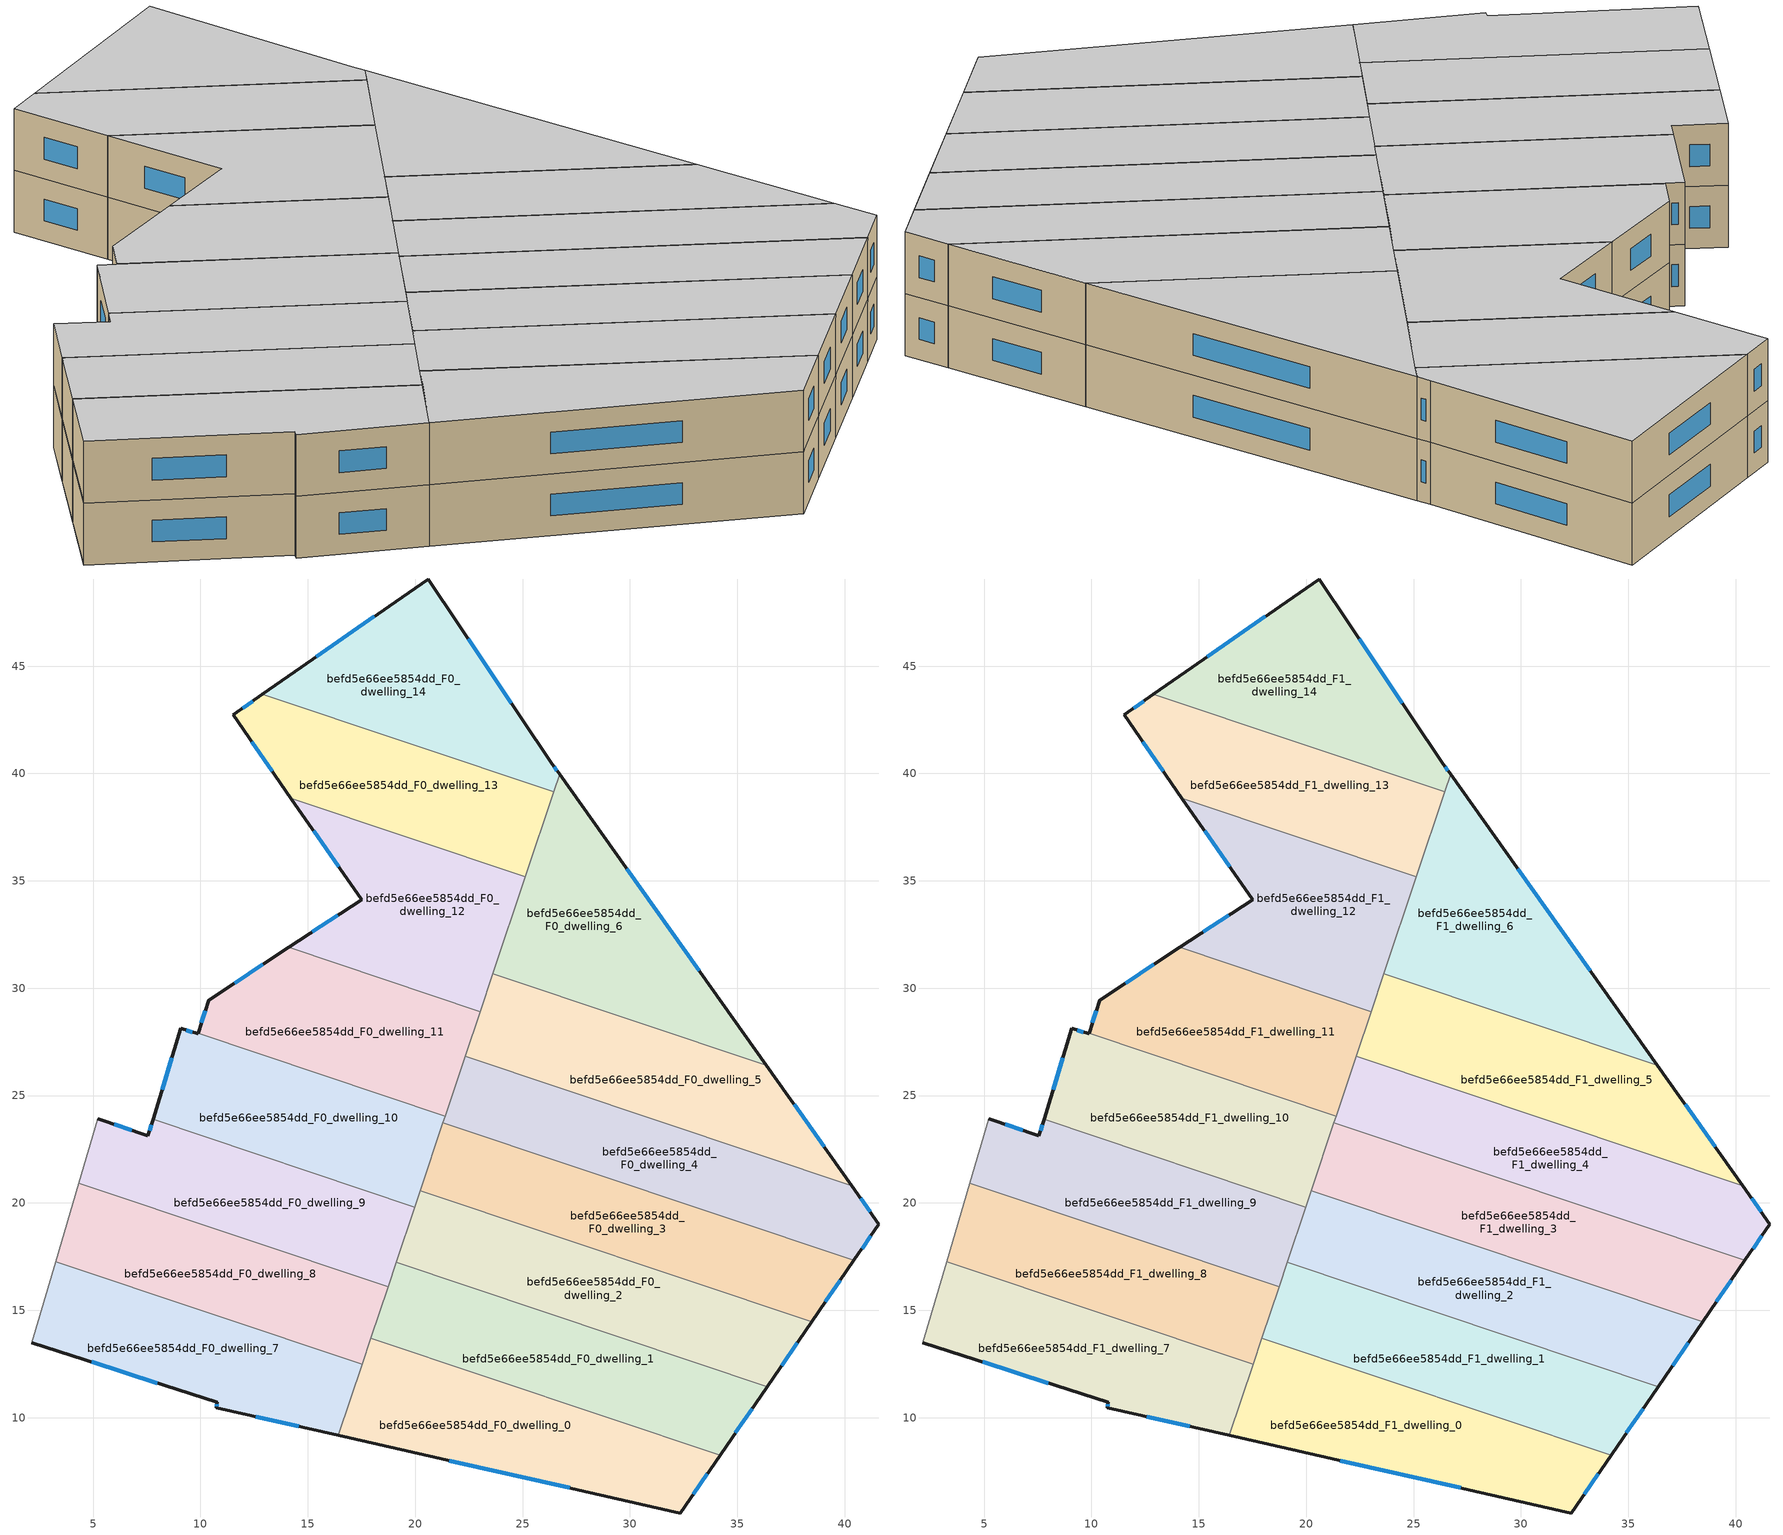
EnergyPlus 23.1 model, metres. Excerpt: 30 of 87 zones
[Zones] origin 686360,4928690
befd5e66ee5854dd_F0_dwelling_0
 floor ground (EU_floor_Construction): 34.21,8.26 32.36,5.56 16.42,9.17 17.93,13.7 z0
 wall outside (EU_wall_Construction): 16.42,9.17 32.36,5.56 34.21,8.26 z0:3
 wall to befd5e66ee5854dd_F0_dwelling_1 (EU_wall_Construction): 34.21,8.26 17.93,13.7 z0:3
 wall to befd5e66ee5854dd_F0_dwelling_7 (EU_wall_Construction): 17.53,12.49 16.42,9.17 z0:3
 wall to befd5e66ee5854dd_F0_dwelling_8 (EU_wall_Construction): 17.93,13.7 17.53,12.49 z0:3
 window (EU_Window_Construction): 32.96,6.43 33.61,7.38 / 21.58,8 27.19,6.73 z0.97:2.03
befd5e66ee5854dd_F0_dwelling_1
 floor ground (EU_floor_Construction): 36.4,11.45 34.21,8.26 17.93,13.7 19.11,17.23 z0
 wall outside (EU_wall_Construction): 34.21,8.26 36.4,11.45 z0:3
 wall to befd5e66ee5854dd_F0_dwelling_2 (EU_wall_Construction): 36.4,11.45 19.11,17.23 z0:3
 wall to befd5e66ee5854dd_F0_dwelling_8 (EU_wall_Construction): 18.74,16.1 17.93,13.7 z0:3
 wall to befd5e66ee5854dd_F0_dwelling_9 (EU_wall_Construction): 19.11,17.23 18.74,16.1 z0:3
 window (EU_Window_Construction): 34.92,9.29 35.69,10.41 z0.97:2.03
befd5e66ee5854dd_F0_dwelling_10
 floor ground (EU_floor_Construction): 21.39,24.04 19.97,19.81 7.79,23.89 9.09,28.13 9.89,27.88 9.89,27.89 z0
 wall outside (EU_wall_Construction): 9.89,27.89 9.89,27.88 9.09,28.13 7.79,23.89 z0:3
 wall to befd5e66ee5854dd_F0_dwelling_11 (EU_wall_Construction): 21.39,24.04 9.89,27.89 z0:3
 wall to befd5e66ee5854dd_F0_dwelling_9 (EU_wall_Construction): 7.79,23.89 19.97,19.81 z0:3
 wall to befd5e66ee5854dd_F0_dwelling_3 (EU_wall_Construction): 20.23,20.57 21.29,23.73 z0:3
 wall to befd5e66ee5854dd_F0_dwelling_4 (EU_wall_Construction): 21.29,23.73 21.39,24.04 z0:3
 wall to befd5e66ee5854dd_F0_dwelling_2 (EU_wall_Construction): 19.98,19.81 20.23,20.57 z0:3
 window (EU_Window_Construction): 8.67,26.75 8.21,25.26 / 9.63,27.96 9.35,28.05 z0.97:2.03
befd5e66ee5854dd_F0_dwelling_11
 floor ground (EU_floor_Construction): 23.02,28.91 21.39,24.04 9.89,27.89 10.38,29.45 14.11,31.9 z0
 wall outside (EU_wall_Construction): 14.11,31.9 10.38,29.45 9.89,27.89 z0:3
 wall to befd5e66ee5854dd_F0_dwelling_12 (EU_wall_Construction): 23.02,28.91 14.11,31.9 z0:3
 wall to befd5e66ee5854dd_F0_dwelling_4 (EU_wall_Construction): 21.39,24.04 22.32,26.82 z0:3
 wall to befd5e66ee5854dd_F0_dwelling_5 (EU_wall_Construction): 22.32,26.82 23.02,28.91 z0:3
 window (EU_Window_Construction): 10.22,28.94 10.05,28.4 / 12.9,31.1 11.59,30.24 z0.97:2.03
befd5e66ee5854dd_F0_dwelling_12
 floor ground (EU_floor_Construction): 25.13,35.2 23.02,28.91 14.11,31.9 17.51,34.13 14.21,38.86 z0
 wall outside (EU_wall_Construction): 14.21,38.86 17.51,34.13 14.11,31.9 z0:3
 wall to befd5e66ee5854dd_F0_dwelling_6 (EU_wall_Construction): 23.61,30.67 25.13,35.2 z0:3
 wall to befd5e66ee5854dd_F0_dwelling_13 (EU_wall_Construction): 25.13,35.2 14.21,38.86 z0:3
 wall to befd5e66ee5854dd_F0_dwelling_5 (EU_wall_Construction): 23.02,28.91 23.61,30.67 z0:3
 window (EU_Window_Construction): 16.4,33.41 15.21,32.62 / 15.28,37.32 16.44,35.66 z0.97:2.03
befd5e66ee5854dd_F0_dwelling_13
 floor ground (EU_floor_Construction): 26.45,39.14 25.13,35.2 14.21,38.86 11.52,42.73 12.89,43.68 z0
 wall outside (EU_wall_Construction): 12.89,43.68 11.52,42.73 14.21,38.86 z0:3
 wall to befd5e66ee5854dd_F0_dwelling_14 (EU_wall_Construction): 26.45,39.14 12.89,43.68 z0:3
 wall to befd5e66ee5854dd_F0_dwelling_6 (EU_wall_Construction): 25.13,35.2 26.45,39.14 z0:3
 window (EU_Window_Construction): 12.39,41.47 13.34,40.11 / 12.44,43.37 11.96,43.04 z0.97:2.03
befd5e66ee5854dd_F0_dwelling_14
 floor ground (EU_floor_Construction): 20.61,49.06 26.35,40.5 26.72,39.97 26.45,39.14 12.89,43.68 z0
 wall outside (EU_wall_Construction): 26.72,39.97 26.35,40.5 20.61,49.06 12.89,43.68 z0:3
 wall to befd5e66ee5854dd_F0_dwelling_6 (EU_wall_Construction): 26.45,39.15 26.72,39.97 z0:3
 window (EU_Window_Construction): 18.1,47.32 15.39,45.43 / 24.49,43.27 22.47,46.28 / 26.6,40.14 26.47,40.33 z0.97:2.03
befd5e66ee5854dd_F0_dwelling_2
 floor ground (EU_floor_Construction): 38.47,14.46 36.4,11.45 19.11,17.23 20.23,20.57 z0
 wall outside (EU_wall_Construction): 36.4,11.45 38.47,14.46 z0:3
 wall to befd5e66ee5854dd_F0_dwelling_3 (EU_wall_Construction): 38.47,14.46 20.23,20.57 z0:3
 wall to befd5e66ee5854dd_F0_dwelling_9 (EU_wall_Construction): 19.98,19.81 19.11,17.23 z0:3
 window (EU_Window_Construction): 37.07,12.42 37.8,13.48 z0.97:2.03
befd5e66ee5854dd_F0_dwelling_3
 floor ground (EU_floor_Construction): 40.43,17.33 38.47,14.46 20.23,20.57 21.29,23.73 z0
 wall outside (EU_wall_Construction): 38.47,14.46 40.43,17.33 z0:3
 wall to befd5e66ee5854dd_F0_dwelling_4 (EU_wall_Construction): 40.43,17.33 21.29,23.73 z0:3
 window (EU_Window_Construction): 39.1,15.39 39.8,16.4 z0.97:2.03
befd5e66ee5854dd_F0_dwelling_4
 floor ground (EU_floor_Construction): 40.34,20.79 41.6,19.02 40.43,17.33 21.29,23.73 22.32,26.82 z0
 wall outside (EU_wall_Construction): 40.43,17.33 41.6,19.02 40.34,20.79 z0:3
 wall to befd5e66ee5854dd_F0_dwelling_5 (EU_wall_Construction): 40.34,20.79 22.32,26.82 z0:3
 window (EU_Window_Construction): 41.19,19.59 40.75,20.21 / 40.81,17.87 41.22,18.47 z0.97:2.03
befd5e66ee5854dd_F0_dwelling_5
 floor ground (EU_floor_Construction): 36.35,26.41 40.34,20.79 22.32,26.82 23.61,30.67 z0
 wall outside (EU_wall_Construction): 40.34,20.79 36.35,26.41 z0:3
 wall to befd5e66ee5854dd_F0_dwelling_6 (EU_wall_Construction): 36.35,26.41 23.61,30.67 z0:3
 window (EU_Window_Construction): 39.05,22.61 37.64,24.59 z0.97:2.03
befd5e66ee5854dd_F0_dwelling_6
 floor ground (EU_floor_Construction): 26.72,39.97 36.35,26.41 23.61,30.67 z0
 wall outside (EU_wall_Construction): 36.35,26.41 26.72,39.97 z0:3
 window (EU_Window_Construction): 33.23,30.8 29.84,35.57 z0.97:2.03
befd5e66ee5854dd_F0_dwelling_7
 floor ground (EU_floor_Construction): 17.53,12.49 16.42,9.17 10.74,10.46 10.79,10.71 2.14,13.5 3.25,17.27 z0
 wall outside (EU_wall_Construction): 2.14,13.5 10.79,10.71 10.74,10.46 16.42,9.17 z0:3
 wall adiabatic (EU_wall_Construction): 3.25,17.27 2.14,13.5 z0:3
 wall to befd5e66ee5854dd_F0_dwelling_8 (EU_wall_Construction): 17.53,12.49 3.25,17.27 z0:3
 window (EU_Window_Construction): 4.94,12.59 7.98,11.61 / 12.58,10.04 14.57,9.59 / 10.77,10.63 10.75,10.54 z0.97:2.03
befd5e66ee5854dd_F0_dwelling_8
 floor ground (EU_floor_Construction): 18.73,16.1 17.53,12.49 3.25,17.27 4.33,20.93 z0
 wall to befd5e66ee5854dd_F0_dwelling_9 (EU_wall_Construction): 18.73,16.1 4.33,20.93 z0:3
 wall adiabatic (EU_wall_Construction): 4.33,20.93 3.25,17.27 z0:3
befd5e66ee5854dd_F0_dwelling_9
 floor ground (EU_floor_Construction): 19.97,19.81 18.73,16.1 4.33,20.93 5.22,23.91 7.56,23.12 7.79,23.89 z0
 wall outside (EU_wall_Construction): 7.79,23.89 7.56,23.12 5.22,23.91 z0:3
 wall adiabatic (EU_wall_Construction): 5.22,23.91 4.33,20.93 z0:3
 window (EU_Window_Construction): 6.8,23.38 5.97,23.65 / 7.71,23.64 7.63,23.37 z0.97:2.03
befd5e66ee5854dd_F1_dwelling_0
 floor to befd5e66ee5854dd_F0_dwelling_0 (EU_floor_Construction): 34.21,8.26 32.36,5.56 16.42,9.17 17.93,13.7 z3
 wall outside (EU_wall_Construction): 16.42,9.17 32.36,5.56 34.21,8.26 z3:6
 wall to befd5e66ee5854dd_F1_dwelling_1 (EU_wall_Construction): 34.21,8.26 17.93,13.7 z3:6
 wall to befd5e66ee5854dd_F1_dwelling_7 (EU_wall_Construction): 17.53,12.49 16.42,9.17 z3:6
 wall to befd5e66ee5854dd_F1_dwelling_8 (EU_wall_Construction): 17.93,13.7 17.53,12.49 z3:6
 window (EU_Window_Construction): 32.96,6.43 33.61,7.38 / 21.58,8 27.19,6.73 z3.97:5.03
 ceiling to befd5e66ee5854dd_F2_dwelling_0 (EU_floor_Construction): 32.36,5.56 34.21,8.26 17.93,13.7 16.42,9.17 z6
befd5e66ee5854dd_F1_dwelling_1
 floor to befd5e66ee5854dd_F0_dwelling_1 (EU_floor_Construction): 36.4,11.45 34.21,8.26 17.93,13.7 19.11,17.23 z3
 wall outside (EU_wall_Construction): 34.21,8.26 36.4,11.45 z3:6
 wall to befd5e66ee5854dd_F1_dwelling_2 (EU_wall_Construction): 36.4,11.45 19.11,17.23 z3:6
 wall to befd5e66ee5854dd_F1_dwelling_8 (EU_wall_Construction): 18.74,16.1 17.93,13.7 z3:6
 wall to befd5e66ee5854dd_F1_dwelling_9 (EU_wall_Construction): 19.11,17.23 18.74,16.1 z3:6
 window (EU_Window_Construction): 34.92,9.29 35.69,10.41 z3.97:5.03
 ceiling to befd5e66ee5854dd_F2_dwelling_1 (EU_floor_Construction): 34.21,8.26 36.4,11.45 19.11,17.23 17.93,13.7 z6
befd5e66ee5854dd_F1_dwelling_10
 floor to befd5e66ee5854dd_F0_dwelling_10 (EU_floor_Construction): 21.39,24.04 19.97,19.81 7.79,23.89 9.09,28.13 9.89,27.88 9.89,27.89 z3
 wall outside (EU_wall_Construction): 9.89,27.89 9.89,27.88 9.09,28.13 7.79,23.89 z3:6
 wall to befd5e66ee5854dd_F1_dwelling_11 (EU_wall_Construction): 21.39,24.04 9.89,27.89 z3:6
 wall to befd5e66ee5854dd_F1_dwelling_9 (EU_wall_Construction): 7.79,23.89 19.97,19.81 z3:6
 wall to befd5e66ee5854dd_F1_dwelling_3 (EU_wall_Construction): 20.23,20.57 21.29,23.73 z3:6
 wall to befd5e66ee5854dd_F1_dwelling_4 (EU_wall_Construction): 21.29,23.73 21.39,24.04 z3:6
 wall to befd5e66ee5854dd_F1_dwelling_2 (EU_wall_Construction): 19.98,19.81 20.23,20.57 z3:6
 window (EU_Window_Construction): 8.67,26.75 8.21,25.26 / 9.63,27.96 9.35,28.05 z3.97:5.03
 ceiling to befd5e66ee5854dd_F2_dwelling_10 (EU_floor_Construction): 19.97,19.81 21.39,24.04 9.89,27.89 9.89,27.88 9.09,28.13 7.79,23.89 z6
befd5e66ee5854dd_F1_dwelling_11
 floor to befd5e66ee5854dd_F0_dwelling_11 (EU_floor_Construction): 23.02,28.91 21.39,24.04 9.89,27.89 10.38,29.45 14.11,31.9 z3
 wall outside (EU_wall_Construction): 14.11,31.9 10.38,29.45 9.89,27.89 z3:6
 wall to befd5e66ee5854dd_F1_dwelling_12 (EU_wall_Construction): 23.02,28.91 14.11,31.9 z3:6
 wall to befd5e66ee5854dd_F1_dwelling_4 (EU_wall_Construction): 21.39,24.04 22.32,26.82 z3:6
 wall to befd5e66ee5854dd_F1_dwelling_5 (EU_wall_Construction): 22.32,26.82 23.02,28.91 z3:6
 window (EU_Window_Construction): 10.22,28.94 10.05,28.4 / 12.9,31.1 11.59,30.24 z3.97:5.03
 ceiling to befd5e66ee5854dd_F2_dwelling_11 (EU_floor_Construction): 21.39,24.04 23.02,28.91 14.11,31.9 10.38,29.45 9.89,27.89 z6
befd5e66ee5854dd_F1_dwelling_12
 floor to befd5e66ee5854dd_F0_dwelling_12 (EU_floor_Construction): 25.13,35.2 23.02,28.91 14.11,31.9 17.51,34.13 14.21,38.86 z3
 wall outside (EU_wall_Construction): 14.21,38.86 17.51,34.13 14.11,31.9 z3:6
 wall to befd5e66ee5854dd_F1_dwelling_6 (EU_wall_Construction): 23.61,30.67 25.13,35.2 z3:6
 wall to befd5e66ee5854dd_F1_dwelling_13 (EU_wall_Construction): 25.13,35.2 14.21,38.86 z3:6
 wall to befd5e66ee5854dd_F1_dwelling_5 (EU_wall_Construction): 23.02,28.91 23.61,30.67 z3:6
 window (EU_Window_Construction): 16.4,33.41 15.21,32.62 / 15.28,37.32 16.44,35.66 z3.97:5.03
 ceiling to befd5e66ee5854dd_F2_dwelling_12 (EU_floor_Construction): 23.02,28.91 25.13,35.2 14.21,38.86 17.51,34.13 14.11,31.9 z6
befd5e66ee5854dd_F1_dwelling_13
 floor to befd5e66ee5854dd_F0_dwelling_13 (EU_floor_Construction): 26.45,39.14 25.13,35.2 14.21,38.86 11.52,42.73 12.89,43.68 z3
 wall outside (EU_wall_Construction): 12.89,43.68 11.52,42.73 14.21,38.86 z3:6
 wall to befd5e66ee5854dd_F1_dwelling_14 (EU_wall_Construction): 26.45,39.14 12.89,43.68 z3:6
 wall to befd5e66ee5854dd_F1_dwelling_6 (EU_wall_Construction): 25.13,35.2 26.45,39.14 z3:6
 window (EU_Window_Construction): 12.39,41.47 13.34,40.11 / 12.44,43.37 11.96,43.04 z3.97:5.03
 ceiling to befd5e66ee5854dd_F2_dwelling_13 (EU_floor_Construction): 25.13,35.2 26.45,39.14 12.89,43.68 11.52,42.73 14.21,38.86 z6
befd5e66ee5854dd_F1_dwelling_14
 floor to befd5e66ee5854dd_F0_dwelling_14 (EU_floor_Construction): 20.61,49.06 26.35,40.5 26.72,39.97 26.45,39.14 12.89,43.68 z3
 wall outside (EU_wall_Construction): 26.72,39.97 26.35,40.5 20.61,49.06 12.89,43.68 z3:6
 wall to befd5e66ee5854dd_F1_dwelling_6 (EU_wall_Construction): 26.45,39.15 26.72,39.97 z3:6
 window (EU_Window_Construction): 18.1,47.32 15.39,45.43 / 24.49,43.27 22.47,46.28 / 26.6,40.14 26.47,40.33 z3.97:5.03
 ceiling to befd5e66ee5854dd_F2_dwelling_14 (EU_floor_Construction): 26.45,39.14 26.72,39.97 26.35,40.5 20.61,49.06 12.89,43.68 z6
befd5e66ee5854dd_F1_dwelling_2
 floor to befd5e66ee5854dd_F0_dwelling_2 (EU_floor_Construction): 38.47,14.46 36.4,11.45 19.11,17.23 20.23,20.57 z3
 wall outside (EU_wall_Construction): 36.4,11.45 38.47,14.46 z3:6
 wall to befd5e66ee5854dd_F1_dwelling_3 (EU_wall_Construction): 38.47,14.46 20.23,20.57 z3:6
 wall to befd5e66ee5854dd_F1_dwelling_9 (EU_wall_Construction): 19.98,19.81 19.11,17.23 z3:6
 window (EU_Window_Construction): 37.07,12.42 37.8,13.48 z3.97:5.03
 ceiling to befd5e66ee5854dd_F2_dwelling_2 (EU_floor_Construction): 36.4,11.45 38.47,14.46 20.23,20.57 19.11,17.23 z6
befd5e66ee5854dd_F1_dwelling_3
 floor to befd5e66ee5854dd_F0_dwelling_3 (EU_floor_Construction): 40.43,17.33 38.47,14.46 20.23,20.57 21.29,23.73 z3
 wall outside (EU_wall_Construction): 38.47,14.46 40.43,17.33 z3:6
 wall to befd5e66ee5854dd_F1_dwelling_4 (EU_wall_Construction): 40.43,17.33 21.29,23.73 z3:6
 window (EU_Window_Construction): 39.1,15.39 39.8,16.4 z3.97:5.03
 ceiling to befd5e66ee5854dd_F2_dwelling_3 (EU_floor_Construction): 38.47,14.46 40.43,17.33 21.29,23.73 20.23,20.57 z6
befd5e66ee5854dd_F1_dwelling_4
 floor to befd5e66ee5854dd_F0_dwelling_4 (EU_floor_Construction): 40.34,20.79 41.6,19.02 40.43,17.33 21.29,23.73 22.32,26.82 z3
 wall outside (EU_wall_Construction): 40.43,17.33 41.6,19.02 40.34,20.79 z3:6
 wall to befd5e66ee5854dd_F1_dwelling_5 (EU_wall_Construction): 40.34,20.79 22.32,26.82 z3:6
 window (EU_Window_Construction): 41.19,19.59 40.75,20.21 / 40.81,17.87 41.22,18.47 z3.97:5.03
 ceiling to befd5e66ee5854dd_F2_dwelling_4 (EU_floor_Construction): 40.43,17.33 41.6,19.02 40.34,20.79 22.32,26.82 21.29,23.73 z6
befd5e66ee5854dd_F1_dwelling_5
 floor to befd5e66ee5854dd_F0_dwelling_5 (EU_floor_Construction): 36.35,26.41 40.34,20.79 22.32,26.82 23.61,30.67 z3
 wall outside (EU_wall_Construction): 40.34,20.79 36.35,26.41 z3:6
 wall to befd5e66ee5854dd_F1_dwelling_6 (EU_wall_Construction): 36.35,26.41 23.61,30.67 z3:6
 window (EU_Window_Construction): 39.05,22.61 37.64,24.59 z3.97:5.03
 ceiling to befd5e66ee5854dd_F2_dwelling_5 (EU_floor_Construction): 40.34,20.79 36.35,26.41 23.61,30.67 22.32,26.82 z6
befd5e66ee5854dd_F1_dwelling_6
 floor to befd5e66ee5854dd_F0_dwelling_6 (EU_floor_Construction): 26.72,39.97 36.35,26.41 23.61,30.67 z3
 wall outside (EU_wall_Construction): 36.35,26.41 26.72,39.97 z3:6
 window (EU_Window_Construction): 33.23,30.8 29.84,35.57 z3.97:5.03
 ceiling to befd5e66ee5854dd_F2_dwelling_6 (EU_floor_Construction): 36.35,26.41 26.72,39.97 23.61,30.67 z6
befd5e66ee5854dd_F1_dwelling_7
 floor to befd5e66ee5854dd_F0_dwelling_7 (EU_floor_Construction): 17.53,12.49 16.42,9.17 10.74,10.46 10.79,10.71 2.14,13.5 3.25,17.27 z3
 wall outside (EU_wall_Construction): 2.14,13.5 10.79,10.71 10.74,10.46 16.42,9.17 z3:6
 wall adiabatic (EU_wall_Construction): 3.25,17.27 2.14,13.5 z3:6
 wall to befd5e66ee5854dd_F1_dwelling_8 (EU_wall_Construction): 17.53,12.49 3.25,17.27 z3:6
 window (EU_Window_Construction): 4.94,12.59 7.98,11.61 / 12.58,10.04 14.57,9.59 / 10.77,10.63 10.75,10.54 z3.97:5.03
 ceiling to befd5e66ee5854dd_F2_dwelling_7 (EU_floor_Construction): 16.42,9.17 17.53,12.49 3.25,17.27 2.14,13.5 10.79,10.71 10.74,10.46 z6
befd5e66ee5854dd_F1_dwelling_8
 floor to befd5e66ee5854dd_F0_dwelling_8 (EU_floor_Construction): 18.73,16.1 17.53,12.49 3.25,17.27 4.33,20.93 z3
 wall to befd5e66ee5854dd_F1_dwelling_9 (EU_wall_Construction): 18.73,16.1 4.33,20.93 z3:6
 wall adiabatic (EU_wall_Construction): 4.33,20.93 3.25,17.27 z3:6
 ceiling to befd5e66ee5854dd_F2_dwelling_8 (EU_floor_Construction): 17.53,12.49 18.73,16.1 4.33,20.93 3.25,17.27 z6
befd5e66ee5854dd_F1_dwelling_9
 floor to befd5e66ee5854dd_F0_dwelling_9 (EU_floor_Construction): 19.97,19.81 18.73,16.1 4.33,20.93 5.22,23.91 7.56,23.12 7.79,23.89 z3
 wall outside (EU_wall_Construction): 7.79,23.89 7.56,23.12 5.22,23.91 z3:6
 wall adiabatic (EU_wall_Construction): 5.22,23.91 4.33,20.93 z3:6
 window (EU_Window_Construction): 6.8,23.38 5.97,23.65 / 7.71,23.64 7.63,23.37 z3.97:5.03
 ceiling to befd5e66ee5854dd_F2_dwelling_9 (EU_floor_Construction): 18.73,16.1 19.97,19.81 7.79,23.89 7.56,23.12 5.22,23.91 4.33,20.93 z6
[Building]
EU S2 Campaign: North Axis=0; Terrain=City; Solar Distribution=FullExterior
[Site:Location]
Bologna: Latitude=44.5; Longitude=11.25; Time Zone=1; Elevation=37
[SizingPeriod:WeatherFileDays]
AnnualSizingPeriod: Begin Month=1; Begin Day of Month=1; End Month=12; End Day of Month=31; Day of Week for Start Day=Monday; Use Weather File Daylight Saving Period=No; Use Weather File Rain and Snow Indicators=No
[MATERIAL]
EU_InternalMass_Material: Roughness=MediumRough; Thickness=0.1; Conductivity=1; Density=1800; Specific Heat=900; Thermal Absorptance=0.9; Solar Absorptance=0.7; Visible Absorptance=0.7
[MATERIAL:NOMASS] Roughness=MediumRough; Thermal Absorptance=0.9; Solar Absorptance=0.7; Visible Absorptance=0.7
Name | Thermal Resistance
EU_wall_NoMass | 0.779417
EU_floor_NoMass | 0.588222
[WINDOWMATERIAL:SIMPLEGLAZINGSYSTEM]
EU_Window_SimpleGlazing: UFactor=5.16242; Solar Heat Gain Coefficient=0.85; Visible Transmittance=0.85
[CONSTRUCTION]
EU_wall_Construction: EU_wall_NoMass
EU_floor_Construction: EU_floor_NoMass
EU_Window_Construction: EU_Window_SimpleGlazing
EU_InternalMass_Construction: EU_InternalMass_Material
[ZONE] Type=1; Multiplier=1; Ceiling Height=autocalculate; Floor Area=autocalculate; Part of Total Floor Area=Yes
Name | Volume
befd5e66ee5854dd_F0_dwelling_0; befd5e66ee5854dd_F1_dwelling_0 | 197.555
befd5e66ee5854dd_F0_dwelling_1; befd5e66ee5854dd_F1_dwelling_1 | 197.53
befd5e66ee5854dd_F0_dwelling_10; befd5e66ee5854dd_F1_dwelling_10 | 172.858
befd5e66ee5854dd_F0_dwelling_11; befd5e66ee5854dd_F1_dwelling_11 | 172.866
befd5e66ee5854dd_F0_dwelling_12; befd5e66ee5854dd_F1_dwelling_12 | 172.881
befd5e66ee5854dd_F0_dwelling_13; befd5e66ee5854dd_F1_dwelling_13; befd5e66ee5854dd_F0_dwelling_8; befd5e66ee5854dd_F1_dwelling_8 | 172.844
befd5e66ee5854dd_F0_dwelling_14; befd5e66ee5854dd_F1_dwelling_14 | 172.86
befd5e66ee5854dd_F0_dwelling_2; befd5e66ee5854dd_F1_dwelling_2 | 197.532
befd5e66ee5854dd_F0_dwelling_3; befd5e66ee5854dd_F1_dwelling_3 | 197.535
befd5e66ee5854dd_F0_dwelling_4; befd5e66ee5854dd_F1_dwelling_4 | 197.579
befd5e66ee5854dd_F0_dwelling_5; befd5e66ee5854dd_F1_dwelling_5 | 197.528
befd5e66ee5854dd_F0_dwelling_6; befd5e66ee5854dd_F1_dwelling_6 | 197.537
befd5e66ee5854dd_F0_dwelling_7; befd5e66ee5854dd_F1_dwelling_7 | 172.859
befd5e66ee5854dd_F0_dwelling_9; befd5e66ee5854dd_F1_dwelling_9 | 172.836
[INTERNALMASS] Construction=EU_InternalMass_Construction
Name | Zone or ZoneList | Surface Area
befd5e66ee5854dd_F0_dwelling_0_EU_InternalMass | befd5e66ee5854dd_F0_dwelling_0 | 65.8517
befd5e66ee5854dd_F0_dwelling_1_EU_InternalMass | befd5e66ee5854dd_F0_dwelling_1 | 65.8435
befd5e66ee5854dd_F0_dwelling_2_EU_InternalMass | befd5e66ee5854dd_F0_dwelling_2 | 65.844
befd5e66ee5854dd_F0_dwelling_3_EU_InternalMass | befd5e66ee5854dd_F0_dwelling_3 | 65.8452
befd5e66ee5854dd_F0_dwelling_4_EU_InternalMass | befd5e66ee5854dd_F0_dwelling_4 | 65.8597
befd5e66ee5854dd_F0_dwelling_5_EU_InternalMass | befd5e66ee5854dd_F0_dwelling_5 | 65.8428
befd5e66ee5854dd_F0_dwelling_6_EU_InternalMass | befd5e66ee5854dd_F0_dwelling_6 | 65.8457
befd5e66ee5854dd_F0_dwelling_7_EU_InternalMass | befd5e66ee5854dd_F0_dwelling_7 | 57.6192
befd5e66ee5854dd_F0_dwelling_8_EU_InternalMass | befd5e66ee5854dd_F0_dwelling_8 | 57.6146
befd5e66ee5854dd_F0_dwelling_9_EU_InternalMass | befd5e66ee5854dd_F0_dwelling_9 | 57.6121
befd5e66ee5854dd_F0_dwelling_10_EU_InternalMass | befd5e66ee5854dd_F0_dwelling_10 | 57.6197
befd5e66ee5854dd_F0_dwelling_11_EU_InternalMass | befd5e66ee5854dd_F0_dwelling_11 | 57.6222
befd5e66ee5854dd_F0_dwelling_12_EU_InternalMass | befd5e66ee5854dd_F0_dwelling_12 | 57.6268
befd5e66ee5854dd_F0_dwelling_13_EU_InternalMass | befd5e66ee5854dd_F0_dwelling_13 | 57.615
befd5e66ee5854dd_F0_dwelling_14_EU_InternalMass | befd5e66ee5854dd_F0_dwelling_14 | 57.62
befd5e66ee5854dd_F1_dwelling_0_EU_InternalMass | befd5e66ee5854dd_F1_dwelling_0 | 65.8517
befd5e66ee5854dd_F1_dwelling_1_EU_InternalMass | befd5e66ee5854dd_F1_dwelling_1 | 65.8435
befd5e66ee5854dd_F1_dwelling_2_EU_InternalMass | befd5e66ee5854dd_F1_dwelling_2 | 65.844
befd5e66ee5854dd_F1_dwelling_3_EU_InternalMass | befd5e66ee5854dd_F1_dwelling_3 | 65.8452
befd5e66ee5854dd_F1_dwelling_4_EU_InternalMass | befd5e66ee5854dd_F1_dwelling_4 | 65.8597
befd5e66ee5854dd_F1_dwelling_5_EU_InternalMass | befd5e66ee5854dd_F1_dwelling_5 | 65.8428
befd5e66ee5854dd_F1_dwelling_6_EU_InternalMass | befd5e66ee5854dd_F1_dwelling_6 | 65.8457
befd5e66ee5854dd_F1_dwelling_7_EU_InternalMass | befd5e66ee5854dd_F1_dwelling_7 | 57.6192
befd5e66ee5854dd_F1_dwelling_8_EU_InternalMass | befd5e66ee5854dd_F1_dwelling_8 | 57.6146
befd5e66ee5854dd_F1_dwelling_9_EU_InternalMass | befd5e66ee5854dd_F1_dwelling_9 | 57.6121
befd5e66ee5854dd_F1_dwelling_10_EU_InternalMass | befd5e66ee5854dd_F1_dwelling_10 | 57.6197
befd5e66ee5854dd_F1_dwelling_11_EU_InternalMass | befd5e66ee5854dd_F1_dwelling_11 | 57.6222
befd5e66ee5854dd_F1_dwelling_12_EU_InternalMass | befd5e66ee5854dd_F1_dwelling_12 | 57.6268
befd5e66ee5854dd_F1_dwelling_13_EU_InternalMass | befd5e66ee5854dd_F1_dwelling_13 | 57.615
befd5e66ee5854dd_F1_dwelling_14_EU_InternalMass | befd5e66ee5854dd_F1_dwelling_14 | 57.62
[OTHEREQUIPMENT] Fuel Type=Electricity; Design Level Calculation Method=Watts/Area; Power per Zone Floor Area=1; Fraction Latent=0; Fraction Radiant=0; Fraction Lost=0; Carbon Dioxide Generation Rate=0; EndUse Subcategory=EU_Step8_InternalGains
Name | Zone or ZoneList or Space or SpaceList | Schedule
EU_Step8_InternalGain_befd5e66ee5854dd_F0_dwelling_0_f000 | befd5e66ee5854dd_F0_dwelling_0 | EU_Step8_GainSchedule_befd5e66ee5854dd_F0_dwelling_0_f000
EU_Step8_InternalGain_befd5e66ee5854dd_F0_dwelling_1_f000 | befd5e66ee5854dd_F0_dwelling_1 | EU_Step8_GainSchedule_befd5e66ee5854dd_F0_dwelling_1_f000
EU_Step8_InternalGain_befd5e66ee5854dd_F0_dwelling_2_f000 | befd5e66ee5854dd_F0_dwelling_2 | EU_Step8_GainSchedule_befd5e66ee5854dd_F0_dwelling_2_f000
EU_Step8_InternalGain_befd5e66ee5854dd_F0_dwelling_3_f000 | befd5e66ee5854dd_F0_dwelling_3 | EU_Step8_GainSchedule_befd5e66ee5854dd_F0_dwelling_3_f000
EU_Step8_InternalGain_befd5e66ee5854dd_F0_dwelling_4_f000 | befd5e66ee5854dd_F0_dwelling_4 | EU_Step8_GainSchedule_befd5e66ee5854dd_F0_dwelling_4_f000
EU_Step8_InternalGain_befd5e66ee5854dd_F0_dwelling_5_f000 | befd5e66ee5854dd_F0_dwelling_5 | EU_Step8_GainSchedule_befd5e66ee5854dd_F0_dwelling_5_f000
EU_Step8_InternalGain_befd5e66ee5854dd_F0_dwelling_6_f000 | befd5e66ee5854dd_F0_dwelling_6 | EU_Step8_GainSchedule_befd5e66ee5854dd_F0_dwelling_6_f000
EU_Step8_InternalGain_befd5e66ee5854dd_F0_dwelling_7_f000 | befd5e66ee5854dd_F0_dwelling_7 | EU_Step8_GainSchedule_befd5e66ee5854dd_F0_dwelling_7_f000
EU_Step8_InternalGain_befd5e66ee5854dd_F0_dwelling_8_f000 | befd5e66ee5854dd_F0_dwelling_8 | EU_Step8_GainSchedule_befd5e66ee5854dd_F0_dwelling_8_f000
EU_Step8_InternalGain_befd5e66ee5854dd_F0_dwelling_9_f000 | befd5e66ee5854dd_F0_dwelling_9 | EU_Step8_GainSchedule_befd5e66ee5854dd_F0_dwelling_9_f000
EU_Step8_InternalGain_befd5e66ee5854dd_F0_dwelling_10_f000 | befd5e66ee5854dd_F0_dwelling_10 | EU_Step8_GainSchedule_befd5e66ee5854dd_F0_dwelling_10_f000
EU_Step8_InternalGain_befd5e66ee5854dd_F0_dwelling_11_f000 | befd5e66ee5854dd_F0_dwelling_11 | EU_Step8_GainSchedule_befd5e66ee5854dd_F0_dwelling_11_f000
EU_Step8_InternalGain_befd5e66ee5854dd_F0_dwelling_12_f000 | befd5e66ee5854dd_F0_dwelling_12 | EU_Step8_GainSchedule_befd5e66ee5854dd_F0_dwelling_12_f000
EU_Step8_InternalGain_befd5e66ee5854dd_F0_dwelling_13_f000 | befd5e66ee5854dd_F0_dwelling_13 | EU_Step8_GainSchedule_befd5e66ee5854dd_F0_dwelling_13_f000
EU_Step8_InternalGain_befd5e66ee5854dd_F0_dwelling_14_f000 | befd5e66ee5854dd_F0_dwelling_14 | EU_Step8_GainSchedule_befd5e66ee5854dd_F0_dwelling_14_f000
EU_Step8_InternalGain_befd5e66ee5854dd_F1_dwelling_0_f000 | befd5e66ee5854dd_F1_dwelling_0 | EU_Step8_GainSchedule_befd5e66ee5854dd_F1_dwelling_0_f000
EU_Step8_InternalGain_befd5e66ee5854dd_F1_dwelling_1_f000 | befd5e66ee5854dd_F1_dwelling_1 | EU_Step8_GainSchedule_befd5e66ee5854dd_F1_dwelling_1_f000
EU_Step8_InternalGain_befd5e66ee5854dd_F1_dwelling_2_f000 | befd5e66ee5854dd_F1_dwelling_2 | EU_Step8_GainSchedule_befd5e66ee5854dd_F1_dwelling_2_f000
EU_Step8_InternalGain_befd5e66ee5854dd_F1_dwelling_3_f000 | befd5e66ee5854dd_F1_dwelling_3 | EU_Step8_GainSchedule_befd5e66ee5854dd_F1_dwelling_3_f000
EU_Step8_InternalGain_befd5e66ee5854dd_F1_dwelling_4_f000 | befd5e66ee5854dd_F1_dwelling_4 | EU_Step8_GainSchedule_befd5e66ee5854dd_F1_dwelling_4_f000
EU_Step8_InternalGain_befd5e66ee5854dd_F1_dwelling_5_f000 | befd5e66ee5854dd_F1_dwelling_5 | EU_Step8_GainSchedule_befd5e66ee5854dd_F1_dwelling_5_f000
EU_Step8_InternalGain_befd5e66ee5854dd_F1_dwelling_6_f000 | befd5e66ee5854dd_F1_dwelling_6 | EU_Step8_GainSchedule_befd5e66ee5854dd_F1_dwelling_6_f000
EU_Step8_InternalGain_befd5e66ee5854dd_F1_dwelling_7_f000 | befd5e66ee5854dd_F1_dwelling_7 | EU_Step8_GainSchedule_befd5e66ee5854dd_F1_dwelling_7_f000
EU_Step8_InternalGain_befd5e66ee5854dd_F1_dwelling_8_f000 | befd5e66ee5854dd_F1_dwelling_8 | EU_Step8_GainSchedule_befd5e66ee5854dd_F1_dwelling_8_f000
EU_Step8_InternalGain_befd5e66ee5854dd_F1_dwelling_9_f000 | befd5e66ee5854dd_F1_dwelling_9 | EU_Step8_GainSchedule_befd5e66ee5854dd_F1_dwelling_9_f000
EU_Step8_InternalGain_befd5e66ee5854dd_F1_dwelling_10_f000 | befd5e66ee5854dd_F1_dwelling_10 | EU_Step8_GainSchedule_befd5e66ee5854dd_F1_dwelling_10_f000
EU_Step8_InternalGain_befd5e66ee5854dd_F1_dwelling_11_f000 | befd5e66ee5854dd_F1_dwelling_11 | EU_Step8_GainSchedule_befd5e66ee5854dd_F1_dwelling_11_f000
EU_Step8_InternalGain_befd5e66ee5854dd_F1_dwelling_12_f000 | befd5e66ee5854dd_F1_dwelling_12 | EU_Step8_GainSchedule_befd5e66ee5854dd_F1_dwelling_12_f000
EU_Step8_InternalGain_befd5e66ee5854dd_F1_dwelling_13_f000 | befd5e66ee5854dd_F1_dwelling_13 | EU_Step8_GainSchedule_befd5e66ee5854dd_F1_dwelling_13_f000
EU_Step8_InternalGain_befd5e66ee5854dd_F1_dwelling_14_f000 | befd5e66ee5854dd_F1_dwelling_14 | EU_Step8_GainSchedule_befd5e66ee5854dd_F1_dwelling_14_f000
[ZONEVENTILATION:DESIGNFLOWRATE] Schedule=EU_AlwaysOn; Design Flow Rate Calculation Method=AirChanges/Hour; Air Changes per Hour=0.712058; Ventilation Type=Natural; Fan Pressure Rise=0; Fan Total Efficiency=1; Constant Term Coefficient=1; Temperature Term Coefficient=0; Velocity Term Coefficient=0; Velocity Squared Term Coefficient=0; Minimum Indoor Temperature=-100; Maximum Indoor Temperature=100; Delta Temperature=-100; Minimum Outdoor Temperature=-100; Maximum Outdoor Temperature=100; Maximum Wind Speed=40
Name | Zone or ZoneList or Space or SpaceList
EU_ConstantAir_befd5e66ee5854dd_F0_dwelling_0 | befd5e66ee5854dd_F0_dwelling_0
EU_ConstantAir_befd5e66ee5854dd_F0_dwelling_1 | befd5e66ee5854dd_F0_dwelling_1
EU_ConstantAir_befd5e66ee5854dd_F0_dwelling_2 | befd5e66ee5854dd_F0_dwelling_2
EU_ConstantAir_befd5e66ee5854dd_F0_dwelling_3 | befd5e66ee5854dd_F0_dwelling_3
EU_ConstantAir_befd5e66ee5854dd_F0_dwelling_4 | befd5e66ee5854dd_F0_dwelling_4
EU_ConstantAir_befd5e66ee5854dd_F0_dwelling_5 | befd5e66ee5854dd_F0_dwelling_5
EU_ConstantAir_befd5e66ee5854dd_F0_dwelling_6 | befd5e66ee5854dd_F0_dwelling_6
EU_ConstantAir_befd5e66ee5854dd_F0_dwelling_7 | befd5e66ee5854dd_F0_dwelling_7
EU_ConstantAir_befd5e66ee5854dd_F0_dwelling_8 | befd5e66ee5854dd_F0_dwelling_8
EU_ConstantAir_befd5e66ee5854dd_F0_dwelling_9 | befd5e66ee5854dd_F0_dwelling_9
EU_ConstantAir_befd5e66ee5854dd_F0_dwelling_10 | befd5e66ee5854dd_F0_dwelling_10
EU_ConstantAir_befd5e66ee5854dd_F0_dwelling_11 | befd5e66ee5854dd_F0_dwelling_11
EU_ConstantAir_befd5e66ee5854dd_F0_dwelling_12 | befd5e66ee5854dd_F0_dwelling_12
EU_ConstantAir_befd5e66ee5854dd_F0_dwelling_13 | befd5e66ee5854dd_F0_dwelling_13
EU_ConstantAir_befd5e66ee5854dd_F0_dwelling_14 | befd5e66ee5854dd_F0_dwelling_14
EU_ConstantAir_befd5e66ee5854dd_F1_dwelling_0 | befd5e66ee5854dd_F1_dwelling_0
EU_ConstantAir_befd5e66ee5854dd_F1_dwelling_1 | befd5e66ee5854dd_F1_dwelling_1
EU_ConstantAir_befd5e66ee5854dd_F1_dwelling_2 | befd5e66ee5854dd_F1_dwelling_2
EU_ConstantAir_befd5e66ee5854dd_F1_dwelling_3 | befd5e66ee5854dd_F1_dwelling_3
EU_ConstantAir_befd5e66ee5854dd_F1_dwelling_4 | befd5e66ee5854dd_F1_dwelling_4
EU_ConstantAir_befd5e66ee5854dd_F1_dwelling_5 | befd5e66ee5854dd_F1_dwelling_5
EU_ConstantAir_befd5e66ee5854dd_F1_dwelling_6 | befd5e66ee5854dd_F1_dwelling_6
EU_ConstantAir_befd5e66ee5854dd_F1_dwelling_7 | befd5e66ee5854dd_F1_dwelling_7
EU_ConstantAir_befd5e66ee5854dd_F1_dwelling_8 | befd5e66ee5854dd_F1_dwelling_8
EU_ConstantAir_befd5e66ee5854dd_F1_dwelling_9 | befd5e66ee5854dd_F1_dwelling_9
EU_ConstantAir_befd5e66ee5854dd_F1_dwelling_10 | befd5e66ee5854dd_F1_dwelling_10
EU_ConstantAir_befd5e66ee5854dd_F1_dwelling_11 | befd5e66ee5854dd_F1_dwelling_11
EU_ConstantAir_befd5e66ee5854dd_F1_dwelling_12 | befd5e66ee5854dd_F1_dwelling_12
EU_ConstantAir_befd5e66ee5854dd_F1_dwelling_13 | befd5e66ee5854dd_F1_dwelling_13
EU_ConstantAir_befd5e66ee5854dd_F1_dwelling_14 | befd5e66ee5854dd_F1_dwelling_14
[HVACTEMPLATE:THERMOSTAT] Constant Heating Setpoint=20; Constant Cooling Setpoint=50
EU_HeatOnly_befd5e66ee5854dd_F0_dwelling_0; EU_HeatOnly_befd5e66ee5854dd_F0_dwelling_1; EU_HeatOnly_befd5e66ee5854dd_F0_dwelling_2; EU_HeatOnly_befd5e66ee5854dd_F0_dwelling_3; EU_HeatOnly_befd5e66ee5854dd_F0_dwelling_4; EU_HeatOnly_befd5e66ee5854dd_F0_dwelling_5; EU_HeatOnly_befd5e66ee5854dd_F0_dwelling_6; EU_HeatOnly_befd5e66ee5854dd_F0_dwelling_7; EU_HeatOnly_befd5e66ee5854dd_F0_dwelling_8; EU_HeatOnly_befd5e66ee5854dd_F0_dwelling_9; EU_HeatOnly_befd5e66ee5854dd_F0_dwelling_10; EU_HeatOnly_befd5e66ee5854dd_F0_dwelling_11; EU_HeatOnly_befd5e66ee5854dd_F0_dwelling_12; EU_HeatOnly_befd5e66ee5854dd_F0_dwelling_13; EU_HeatOnly_befd5e66ee5854dd_F0_dwelling_14; EU_HeatOnly_befd5e66ee5854dd_F1_dwelling_0; EU_HeatOnly_befd5e66ee5854dd_F1_dwelling_1; EU_HeatOnly_befd5e66ee5854dd_F1_dwelling_2; EU_HeatOnly_befd5e66ee5854dd_F1_dwelling_3; EU_HeatOnly_befd5e66ee5854dd_F1_dwelling_4; EU_HeatOnly_befd5e66ee5854dd_F1_dwelling_5; EU_HeatOnly_befd5e66ee5854dd_F1_dwelling_6; EU_HeatOnly_befd5e66ee5854dd_F1_dwelling_7; EU_HeatOnly_befd5e66ee5854dd_F1_dwelling_8; EU_HeatOnly_befd5e66ee5854dd_F1_dwelling_9; EU_HeatOnly_befd5e66ee5854dd_F1_dwelling_10; EU_HeatOnly_befd5e66ee5854dd_F1_dwelling_11; EU_HeatOnly_befd5e66ee5854dd_F1_dwelling_12; EU_HeatOnly_befd5e66ee5854dd_F1_dwelling_13; EU_HeatOnly_befd5e66ee5854dd_F1_dwelling_14; EU_HeatOnly_befd5e66ee5854dd_F2_dwelling_0; EU_HeatOnly_befd5e66ee5854dd_F2_dwelling_1; EU_HeatOnly_befd5e66ee5854dd_F2_dwelling_2; EU_HeatOnly_befd5e66ee5854dd_F2_dwelling_3; EU_HeatOnly_befd5e66ee5854dd_F2_dwelling_4; EU_HeatOnly_befd5e66ee5854dd_F2_dwelling_5; EU_HeatOnly_befd5e66ee5854dd_F2_dwelling_6; EU_HeatOnly_befd5e66ee5854dd_F2_dwelling_7; EU_HeatOnly_befd5e66ee5854dd_F2_dwelling_8; EU_HeatOnly_befd5e66ee5854dd_F2_dwelling_9; EU_HeatOnly_befd5e66ee5854dd_F2_dwelling_10; EU_HeatOnly_befd5e66ee5854dd_F2_dwelling_11; EU_HeatOnly_befd5e66ee5854dd_F2_dwelling_12; EU_HeatOnly_befd5e66ee5854dd_F2_dwelling_13; EU_HeatOnly_befd5e66ee5854dd_F2_dwelling_14; EU_HeatOnly_befd5e66ee5854dd_F3_dwelling_0; EU_HeatOnly_befd5e66ee5854dd_F3_dwelling_1; EU_HeatOnly_befd5e66ee5854dd_F3_dwelling_2; EU_HeatOnly_befd5e66ee5854dd_F3_dwelling_3; EU_HeatOnly_befd5e66ee5854dd_F3_dwelling_4; EU_HeatOnly_befd5e66ee5854dd_F3_dwelling_5; EU_HeatOnly_befd5e66ee5854dd_F3_dwelling_6; EU_HeatOnly_befd5e66ee5854dd_F3_dwelling_7; EU_HeatOnly_befd5e66ee5854dd_F3_dwelling_8; EU_HeatOnly_befd5e66ee5854dd_F3_dwelling_9; EU_HeatOnly_befd5e66ee5854dd_F3_dwelling_10; EU_HeatOnly_befd5e66ee5854dd_F3_dwelling_11; EU_HeatOnly_befd5e66ee5854dd_F3_dwelling_12; EU_HeatOnly_befd5e66ee5854dd_F3_dwelling_13; EU_HeatOnly_befd5e66ee5854dd_F4_dwelling_0; EU_HeatOnly_befd5e66ee5854dd_F4_dwelling_1; EU_HeatOnly_befd5e66ee5854dd_F4_dwelling_2; EU_HeatOnly_befd5e66ee5854dd_F4_dwelling_3; EU_HeatOnly_befd5e66ee5854dd_F4_dwelling_4; EU_HeatOnly_befd5e66ee5854dd_F4_dwelling_5; EU_HeatOnly_befd5e66ee5854dd_F4_dwelling_6; EU_HeatOnly_befd5e66ee5854dd_F4_dwelling_7; EU_HeatOnly_befd5e66ee5854dd_F4_dwelling_8; EU_HeatOnly_befd5e66ee5854dd_F4_dwelling_9; EU_HeatOnly_befd5e66ee5854dd_F4_dwelling_10; EU_HeatOnly_befd5e66ee5854dd_F4_dwelling_11; EU_HeatOnly_befd5e66ee5854dd_F4_dwelling_12; EU_HeatOnly_befd5e66ee5854dd_F4_dwelling_13; EU_HeatOnly_befd5e66ee5854dd_F5_dwelling_0; EU_HeatOnly_befd5e66ee5854dd_F5_dwelling_1; EU_HeatOnly_befd5e66ee5854dd_F5_dwelling_2; EU_HeatOnly_befd5e66ee5854dd_F5_dwelling_3
[HVACTEMPLATE:ZONE:IDEALLOADSAIRSYSTEM] System Availability Schedule=EU_AlwaysOn; Maximum Heating Supply Air Temperature=50; Minimum Cooling Supply Air Temperature=13; Maximum Heating Supply Air Humidity Ratio=0.0156; Minimum Cooling Supply Air Humidity Ratio=0.0077; Heating Limit=NoLimit; Cooling Limit=NoLimit; Heating Availability Schedule=EU_AlwaysOn; Cooling Availability Schedule=EU_CoolingOff; Dehumidification Control Type=ConstantSensibleHeatRatio; Cooling Sensible Heat Ratio=0.7; Dehumidification Setpoint=60; Humidification Control Type=None; Humidification Setpoint=30; Outdoor Air Method=None; Outdoor Air Flow Rate per Person=0.00944; Outdoor Air Flow Rate per Zone Floor Area=0; Outdoor Air Flow Rate per Zone=0; Demand Controlled Ventilation Type=None; Outdoor Air Economizer Type=NoEconomizer; Heat Recovery Type=None; Sensible Heat Recovery Effectiveness=0.7; Latent Heat Recovery Effectiveness=0.65
Name | Template Thermostat
befd5e66ee5854dd_F0_dwelling_0 | EU_HeatOnly_befd5e66ee5854dd_F0_dwelling_0
befd5e66ee5854dd_F0_dwelling_1 | EU_HeatOnly_befd5e66ee5854dd_F0_dwelling_1
befd5e66ee5854dd_F0_dwelling_2 | EU_HeatOnly_befd5e66ee5854dd_F0_dwelling_2
befd5e66ee5854dd_F0_dwelling_3 | EU_HeatOnly_befd5e66ee5854dd_F0_dwelling_3
befd5e66ee5854dd_F0_dwelling_4 | EU_HeatOnly_befd5e66ee5854dd_F0_dwelling_4
befd5e66ee5854dd_F0_dwelling_5 | EU_HeatOnly_befd5e66ee5854dd_F0_dwelling_5
befd5e66ee5854dd_F0_dwelling_6 | EU_HeatOnly_befd5e66ee5854dd_F0_dwelling_6
befd5e66ee5854dd_F0_dwelling_7 | EU_HeatOnly_befd5e66ee5854dd_F0_dwelling_7
befd5e66ee5854dd_F0_dwelling_8 | EU_HeatOnly_befd5e66ee5854dd_F0_dwelling_8
befd5e66ee5854dd_F0_dwelling_9 | EU_HeatOnly_befd5e66ee5854dd_F0_dwelling_9
befd5e66ee5854dd_F0_dwelling_10 | EU_HeatOnly_befd5e66ee5854dd_F0_dwelling_10
befd5e66ee5854dd_F0_dwelling_11 | EU_HeatOnly_befd5e66ee5854dd_F0_dwelling_11
befd5e66ee5854dd_F0_dwelling_12 | EU_HeatOnly_befd5e66ee5854dd_F0_dwelling_12
befd5e66ee5854dd_F0_dwelling_13 | EU_HeatOnly_befd5e66ee5854dd_F0_dwelling_13
befd5e66ee5854dd_F0_dwelling_14 | EU_HeatOnly_befd5e66ee5854dd_F0_dwelling_14
befd5e66ee5854dd_F1_dwelling_0 | EU_HeatOnly_befd5e66ee5854dd_F1_dwelling_0
befd5e66ee5854dd_F1_dwelling_1 | EU_HeatOnly_befd5e66ee5854dd_F1_dwelling_1
befd5e66ee5854dd_F1_dwelling_2 | EU_HeatOnly_befd5e66ee5854dd_F1_dwelling_2
befd5e66ee5854dd_F1_dwelling_3 | EU_HeatOnly_befd5e66ee5854dd_F1_dwelling_3
befd5e66ee5854dd_F1_dwelling_4 | EU_HeatOnly_befd5e66ee5854dd_F1_dwelling_4
befd5e66ee5854dd_F1_dwelling_5 | EU_HeatOnly_befd5e66ee5854dd_F1_dwelling_5
befd5e66ee5854dd_F1_dwelling_6 | EU_HeatOnly_befd5e66ee5854dd_F1_dwelling_6
befd5e66ee5854dd_F1_dwelling_7 | EU_HeatOnly_befd5e66ee5854dd_F1_dwelling_7
befd5e66ee5854dd_F1_dwelling_8 | EU_HeatOnly_befd5e66ee5854dd_F1_dwelling_8
befd5e66ee5854dd_F1_dwelling_9 | EU_HeatOnly_befd5e66ee5854dd_F1_dwelling_9
befd5e66ee5854dd_F1_dwelling_10 | EU_HeatOnly_befd5e66ee5854dd_F1_dwelling_10
befd5e66ee5854dd_F1_dwelling_11 | EU_HeatOnly_befd5e66ee5854dd_F1_dwelling_11
befd5e66ee5854dd_F1_dwelling_12 | EU_HeatOnly_befd5e66ee5854dd_F1_dwelling_12
befd5e66ee5854dd_F1_dwelling_13 | EU_HeatOnly_befd5e66ee5854dd_F1_dwelling_13
befd5e66ee5854dd_F1_dwelling_14 | EU_HeatOnly_befd5e66ee5854dd_F1_dwelling_14
[SIZING:ZONE] Zone Cooling Design Supply Air Temperature Input Method=SupplyAirTemperature; Zone Cooling Design Supply Air Temperature=13; Zone Heating Design Supply Air Temperature Input Method=SupplyAirTemperature; Zone Heating Design Supply Air Temperature=50; Zone Cooling Design Supply Air Humidity Ratio=0.008; Zone Heating Design Supply Air Humidity Ratio=0.008; Cooling Design Air Flow Method=DesignDay; Cooling Design Air Flow Rate=0; Cooling Minimum Air Flow per Zone Floor Area=0.000762; Cooling Minimum Air Flow=0; Cooling Minimum Air Flow Fraction=0.2; Heating Design Air Flow Method=DesignDay; Heating Design Air Flow Rate=0; Heating Maximum Air Flow per Zone Floor Area=0.002032; Heating Maximum Air Flow=0.141576; Heating Maximum Air Flow Fraction=0.3; Account for Dedicated Outdoor Air System=No; Dedicated Outdoor Air System Control Strategy=NeutralSupplyAir; Dedicated Outdoor Air Low Setpoint Temperature for Design=autosize; Dedicated Outdoor Air High Setpoint Temperature for Design=autosize; Zone Load Sizing Method=Sensible Load Only No Latent Load; Zone Latent Cooling Design Supply Air Humidity Ratio Input Method=HumidityRatioDifference; Zone Cooling Design Supply Air Humidity Ratio Difference=0.005; Zone Latent Heating Design Supply Air Humidity Ratio Input Method=HumidityRatioDifference; Zone Humidification Design Supply Air Humidity Ratio Difference=0.005
befd5e66ee5854dd_F0_dwelling_0; befd5e66ee5854dd_F0_dwelling_1; befd5e66ee5854dd_F0_dwelling_2; befd5e66ee5854dd_F0_dwelling_3; befd5e66ee5854dd_F0_dwelling_4; befd5e66ee5854dd_F0_dwelling_5; befd5e66ee5854dd_F0_dwelling_6; befd5e66ee5854dd_F0_dwelling_7; befd5e66ee5854dd_F0_dwelling_8; befd5e66ee5854dd_F0_dwelling_9; befd5e66ee5854dd_F0_dwelling_10; befd5e66ee5854dd_F0_dwelling_11; befd5e66ee5854dd_F0_dwelling_12; befd5e66ee5854dd_F0_dwelling_13; befd5e66ee5854dd_F0_dwelling_14; befd5e66ee5854dd_F1_dwelling_0; befd5e66ee5854dd_F1_dwelling_1; befd5e66ee5854dd_F1_dwelling_2; befd5e66ee5854dd_F1_dwelling_3; befd5e66ee5854dd_F1_dwelling_4; befd5e66ee5854dd_F1_dwelling_5; befd5e66ee5854dd_F1_dwelling_6; befd5e66ee5854dd_F1_dwelling_7; befd5e66ee5854dd_F1_dwelling_8; befd5e66ee5854dd_F1_dwelling_9; befd5e66ee5854dd_F1_dwelling_10; befd5e66ee5854dd_F1_dwelling_11; befd5e66ee5854dd_F1_dwelling_12; befd5e66ee5854dd_F1_dwelling_13; befd5e66ee5854dd_F1_dwelling_14
[SCHEDULE:CONSTANT]
Name | Hourly Value
EU_AlwaysOn | 1
EU_CoolingOff | 0
[SCHEDULE:FILE] Column Number=1; Rows to Skip at Top=0; Number of Hours of Data=8760; Column Separator=Comma; Interpolate to Timestep=No; Minutes per Item=60; Adjust Schedule for Daylight Savings=Yes
Name | File
EU_Step8_GainSchedule_befd5e66ee5854dd_F0_dwelling_0_f000 | ../../schedules/befd5e66ee5854dd/befd5e66ee5854dd_F0_dwelling_0_f000_gain.csv
EU_Step8_GainSchedule_befd5e66ee5854dd_F0_dwelling_1_f000 | ../../schedules/befd5e66ee5854dd/befd5e66ee5854dd_F0_dwelling_1_f000_gain.csv
EU_Step8_GainSchedule_befd5e66ee5854dd_F0_dwelling_2_f000 | ../../schedules/befd5e66ee5854dd/befd5e66ee5854dd_F0_dwelling_2_f000_gain.csv
EU_Step8_GainSchedule_befd5e66ee5854dd_F0_dwelling_3_f000 | ../../schedules/befd5e66ee5854dd/befd5e66ee5854dd_F0_dwelling_3_f000_gain.csv
EU_Step8_GainSchedule_befd5e66ee5854dd_F0_dwelling_4_f000 | ../../schedules/befd5e66ee5854dd/befd5e66ee5854dd_F0_dwelling_4_f000_gain.csv
EU_Step8_GainSchedule_befd5e66ee5854dd_F0_dwelling_5_f000 | ../../schedules/befd5e66ee5854dd/befd5e66ee5854dd_F0_dwelling_5_f000_gain.csv
EU_Step8_GainSchedule_befd5e66ee5854dd_F0_dwelling_6_f000 | ../../schedules/befd5e66ee5854dd/befd5e66ee5854dd_F0_dwelling_6_f000_gain.csv
EU_Step8_GainSchedule_befd5e66ee5854dd_F0_dwelling_7_f000 | ../../schedules/befd5e66ee5854dd/befd5e66ee5854dd_F0_dwelling_7_f000_gain.csv
EU_Step8_GainSchedule_befd5e66ee5854dd_F0_dwelling_8_f000 | ../../schedules/befd5e66ee5854dd/befd5e66ee5854dd_F0_dwelling_8_f000_gain.csv
EU_Step8_GainSchedule_befd5e66ee5854dd_F0_dwelling_9_f000 | ../../schedules/befd5e66ee5854dd/befd5e66ee5854dd_F0_dwelling_9_f000_gain.csv
EU_Step8_GainSchedule_befd5e66ee5854dd_F0_dwelling_10_f000 | ../../schedules/befd5e66ee5854dd/befd5e66ee5854dd_F0_dwelling_10_f000_gain.csv
EU_Step8_GainSchedule_befd5e66ee5854dd_F0_dwelling_11_f000 | ../../schedules/befd5e66ee5854dd/befd5e66ee5854dd_F0_dwelling_11_f000_gain.csv
EU_Step8_GainSchedule_befd5e66ee5854dd_F0_dwelling_12_f000 | ../../schedules/befd5e66ee5854dd/befd5e66ee5854dd_F0_dwelling_12_f000_gain.csv
EU_Step8_GainSchedule_befd5e66ee5854dd_F0_dwelling_13_f000 | ../../schedules/befd5e66ee5854dd/befd5e66ee5854dd_F0_dwelling_13_f000_gain.csv
EU_Step8_GainSchedule_befd5e66ee5854dd_F0_dwelling_14_f000 | ../../schedules/befd5e66ee5854dd/befd5e66ee5854dd_F0_dwelling_14_f000_gain.csv
EU_Step8_GainSchedule_befd5e66ee5854dd_F1_dwelling_0_f000 | ../../schedules/befd5e66ee5854dd/befd5e66ee5854dd_F1_dwelling_0_f000_gain.csv
EU_Step8_GainSchedule_befd5e66ee5854dd_F1_dwelling_1_f000 | ../../schedules/befd5e66ee5854dd/befd5e66ee5854dd_F1_dwelling_1_f000_gain.csv
EU_Step8_GainSchedule_befd5e66ee5854dd_F1_dwelling_2_f000 | ../../schedules/befd5e66ee5854dd/befd5e66ee5854dd_F1_dwelling_2_f000_gain.csv
EU_Step8_GainSchedule_befd5e66ee5854dd_F1_dwelling_3_f000 | ../../schedules/befd5e66ee5854dd/befd5e66ee5854dd_F1_dwelling_3_f000_gain.csv
EU_Step8_GainSchedule_befd5e66ee5854dd_F1_dwelling_4_f000 | ../../schedules/befd5e66ee5854dd/befd5e66ee5854dd_F1_dwelling_4_f000_gain.csv
EU_Step8_GainSchedule_befd5e66ee5854dd_F1_dwelling_5_f000 | ../../schedules/befd5e66ee5854dd/befd5e66ee5854dd_F1_dwelling_5_f000_gain.csv
EU_Step8_GainSchedule_befd5e66ee5854dd_F1_dwelling_6_f000 | ../../schedules/befd5e66ee5854dd/befd5e66ee5854dd_F1_dwelling_6_f000_gain.csv
EU_Step8_GainSchedule_befd5e66ee5854dd_F1_dwelling_7_f000 | ../../schedules/befd5e66ee5854dd/befd5e66ee5854dd_F1_dwelling_7_f000_gain.csv
EU_Step8_GainSchedule_befd5e66ee5854dd_F1_dwelling_8_f000 | ../../schedules/befd5e66ee5854dd/befd5e66ee5854dd_F1_dwelling_8_f000_gain.csv
EU_Step8_GainSchedule_befd5e66ee5854dd_F1_dwelling_9_f000 | ../../schedules/befd5e66ee5854dd/befd5e66ee5854dd_F1_dwelling_9_f000_gain.csv
EU_Step8_GainSchedule_befd5e66ee5854dd_F1_dwelling_10_f000 | ../../schedules/befd5e66ee5854dd/befd5e66ee5854dd_F1_dwelling_10_f000_gain.csv
EU_Step8_GainSchedule_befd5e66ee5854dd_F1_dwelling_11_f000 | ../../schedules/befd5e66ee5854dd/befd5e66ee5854dd_F1_dwelling_11_f000_gain.csv
EU_Step8_GainSchedule_befd5e66ee5854dd_F1_dwelling_12_f000 | ../../schedules/befd5e66ee5854dd/befd5e66ee5854dd_F1_dwelling_12_f000_gain.csv
EU_Step8_GainSchedule_befd5e66ee5854dd_F1_dwelling_13_f000 | ../../schedules/befd5e66ee5854dd/befd5e66ee5854dd_F1_dwelling_13_f000_gain.csv
EU_Step8_GainSchedule_befd5e66ee5854dd_F1_dwelling_14_f000 | ../../schedules/befd5e66ee5854dd/befd5e66ee5854dd_F1_dwelling_14_f000_gain.csv
